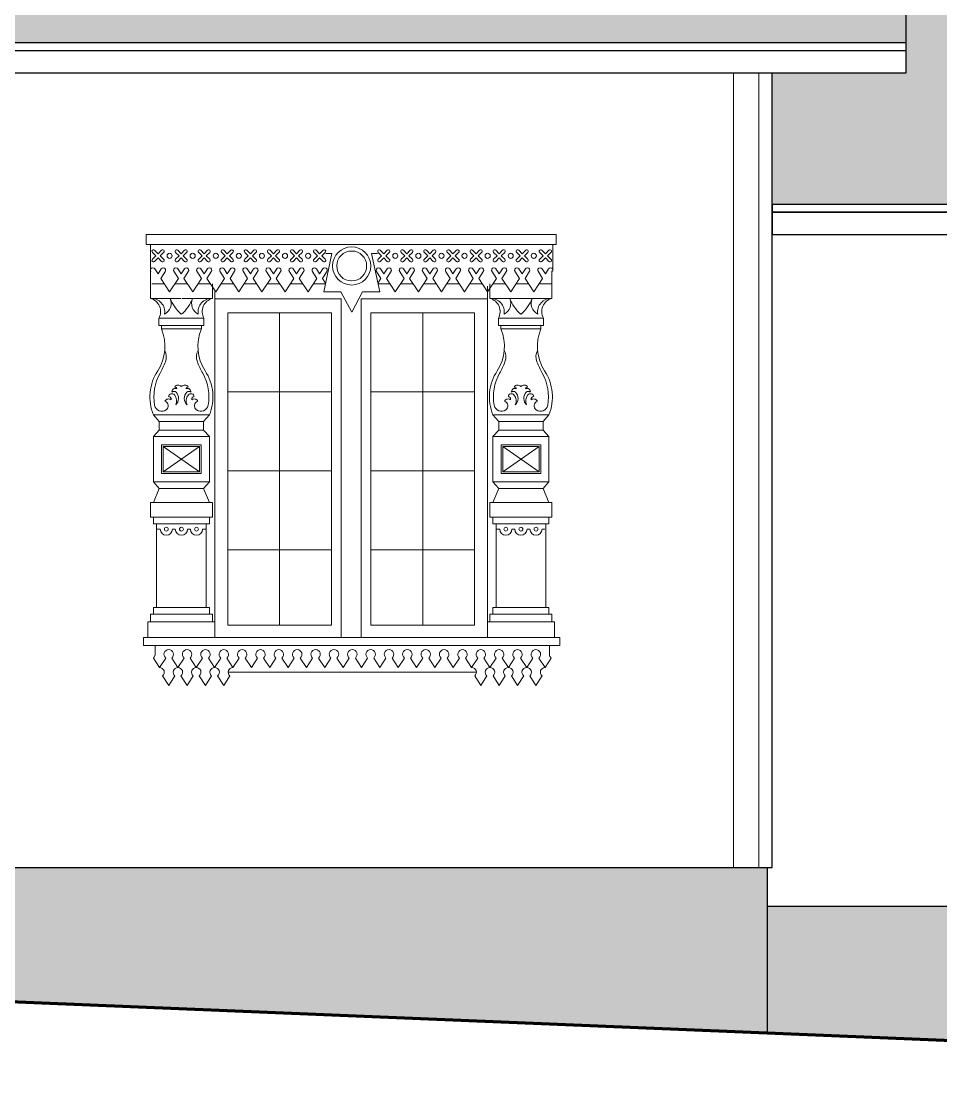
# Model space of a CAD drawing. Header units: millimetres. Extents: x 159 to 5807, y 71 to 6378.
# Drawn here: x 1980 to 2529, y 4412 to 5050 of the extents above; entities that cross this region are included whole.
import ezdxf

# ---------------------------------------------------------------- set-up
doc = ezdxf.new("R2010")
doc.units = ezdxf.units.MM
for name, color, linetype, lineweight in [('fasad', 251, 'Continuous', 15), ('hatch2', 253, 'Continuous', 0), ('wall', 5, 'Continuous', 50)]:
    doc.layers.add(name, color=color, linetype=linetype, lineweight=lineweight)

msp = doc.modelspace()

# ---------------------------------------------------------------- hatches: boundary and pattern name
at = {"layer": 'hatch2'}
h = msp.add_hatch(dxfattribs=at)
h.set_pattern_fill('AR-RSHKE', color=256, scale=0.08, style=0)
h.set_pattern_definition([(0, (-147951.478, -40503.157), (51.816, 24.384), [12.192, -10.16, 14.224, -6.096, 18.288, -8.128]), (0, (-147939.286, -40502.141), (51.816, 24.384), [10.16, -38.608, 8.128, -12.192]), (0, (-147914.902, -40504.681), (51.816, 24.384), [6.096, -62.992]), (90, (-147951.478, -40503.157), (-17.272, 24.384), [23.368, -74.168]), (90, (-147939.286, -40503.157), (-17.272, 24.384), [22.86, -74.676]), (90, (-147929.126, -40503.157), (-17.272, 24.384), [21.336, -76.2]), (90, (-147914.902, -40504.681), (-17.272, 24.384), [23.368, -74.168]), (90, (-147908.806, -40504.681), (-17.272, 24.384), [23.368, -74.168]), (90, (-147890.518, -40503.157), (-17.272, 24.384), [22.352, -75.184])])
h.paths.add_polyline_path([(688.1861, 5057.107), (656.0447, 5057.107), (656.0447, 4850.2412), (768.1861, 4850.2412), (768.1861, 4864.3397), (688.1861, 4864.3397), (688.1861, 4877.6013), (688.1861, 4882.2664)])
h.paths.add_polyline_path([(1331.6861, 5018.8598), (1251.6861, 5018.8598), (1251.6861, 5032.1215), (1251.6861, 5036.7865), (1251.6861, 5320.9587), (1098.1861, 5320.9587), (1098.1861, 5272.2408), (1024.9628, 5178.9512), (921.4094, 5178.9512), (848.1861, 5272.2408), (848.1861, 5320.9587), (688.1861, 5320.9587), (688.1861, 4882.2664), (1368.7221, 4882.2664), (1368.7221, 4948.0853), (1331.6861, 4948.0853)])
h.paths.add_polyline_path([(2508.1861, 5647.1524), (2008.1861, 5647.1524, -0.54852633), (1808.1861, 5647.1524), (1251.6861, 5647.1524), (1251.6861, 5219.5974), (2508.1861, 5219.5974)])
h.paths.add_polyline_path([(2508.1861, 5201.6707), (2428.1861, 5201.6707), (2428.1861, 5102.7507), (1331.6861, 5102.7507), (1331.6861, 5036.7865), (2508.1861, 5036.7865)])
h.paths.add_polyline_path([(1331.6861, 5201.6707), (1251.6861, 5201.6707), (1251.6861, 5036.7865), (1331.6861, 5036.7865)], flags=17)
h.paths.add_polyline_path([(2718.1593, 5402.3397), (2508.1861, 5402.3397), (2508.1861, 5018.8598), (2428.1861, 5018.8598), (2428.1861, 4940.1931), (2907.181, 4940.1931)])
h = msp.add_hatch(dxfattribs=at)
h.set_pattern_fill('GRAVEL', color=256, scale=3, style=0)
h.set_pattern_definition([(228.0128, (-147896.614, -40426.9574), (-609.60051798, -685.80084269), [10.25163, -1014.915]), (184.9697, (-147903.472, -40434.5774), (914.401479185, 76.19946226), [17.59215, -1741.62]), (132.5104, (-147920.998, -40436.1014), (761.99944555, -838.20081877), [12.40446, -1228.041]), (267.2737, (-147950.716, -40455.1514), (76.199669125, 1523.9995096), [16.02015, -1585.992]), (292.8337, (-147951.478, -40471.1534), (-381.001081665, 914.4005199), [15.70902, -1555.194]), (357.2737, (-147945.382, -40485.6314), (-1523.9995096, 76.199669125), [16.02015, -1585.992]), (37.6942, (-147929.38, -40486.3934), (-990.600625837, -761.99932071), [21.18582, -2097.393]), (72.2553, (-147912.616, -40473.4394), (533.401066964, 1676.40048618), [20.0016, -1980.159]), (121.4296, (-147906.52, -40454.3894), (-609.60015706, 990.5988348), [16.07439, -1591.365]), (175.2364, (-147914.902, -40440.6734), (838.1993416, -76.19928488), [18.35139, -899.217]), (222.3974, (-147933.19, -40439.1494), (-914.400027517, -838.19890952), [23.73234, -2349.504]), (138.8141, (-147875.278, -40455.9134), (-533.39966023, 457.1992967), [8.10015, -801.918]), (171.4692, (-147881.374, -40450.5794), (990.59848787, -152.400384), [15.41046, -1525.638]), (225, (-147896.614, -40448.293), (-2e-14, -76.199948), [10.77627, -96.9867]), (203.1986, (-147901.948, -40439.149), (381.00128477, 152.4006682), [5.80323, -574.518]), (291.8014, (-147907.282, -40441.435), (-76.2000535, 228.6001473), [8.20698, -402.144]), (30.9638, (-147904.234, -40449.055), (228.5997586, 152.4001188), [13.3296, -430.989]), (161.5651, (-147892.804, -40442.197), (152.4000695, -76.1998867), [9.63861, -231.327]), (16.3895, (-147951.478, -40441.4354), (762.00042042, 228.5995245), [13.50264, -1336.764]), (70.3462, (-147938.524, -40437.6254), (-304.79915066, -838.19881466), [11.32797, -1121.466]), (293.1986, (-147892.804, -40426.957), (-152.4006682, 381.00128477), [11.6064, -568.716]), (343.6105, (-147888.232, -40437.6254), (-762.00042042, 228.5995245), [13.50264, -1336.764]), (339.444, (-147951.478, -40488.679), (-381.00047293, 152.3998151), [13.02105, -638.031]), (294.7751, (-147939.286, -40493.2514), (-380.9991121, 838.19961078), [10.91016, -1080.108]), (66.8014, (-147892.042, -40503.157), (152.4006682, 381.00128477), [11.6064, -568.716]), (17.354, (-147887.47, -40492.4894), (-990.60005346, -304.79954027), [12.77349, -1264.572]), (69.444, (-147929.38, -40503.157), (-152.3998151, -381.00047293), [6.51054, -644.544]), (101.3099, (-147896.614, -40503.157), (-76.1996239, 304.7990238), [3.88545, -384.66]), (165.9638, (-147897.376, -40499.347), (228.6001606, -76.1998681), [15.70902, -298.4715]), (186.009, (-147912.616, -40495.5374), (761.99887633, 76.19982206), [14.55801, -1441.242]), (303.6901, (-147904.234, -40455.913), (-76.200026, 152.399853), [10.98972, -263.7534]), (353.1572, (-147898.138, -40465.0574), (1295.4005357, -152.40068255), [19.18671, -1899.48]), (60.9454, (-147879.088, -40467.3434), (-304.79929097, -533.39872833), [7.84524, -776.682]), (90, (-147875.28, -40460.485), (-76.2, 76.2), [4.572, -71.628]), (120.2564, (-147914.14, -40493.2514), (304.799354, -533.39973097), [10.58601, -1048.017]), (48.0128, (-147919.474, -40484.1074), (609.60051798, 685.80084269), [20.50329, -1004.664]), (0, (-147905.76, -40468.87), (76.2, 76.2), [19.812, -56.388]), (325.3048, (-147885.946, -40468.8674), (-761.99867973, 533.40005071), [12.0483, -1192.779]), (254.0546, (-147876.04, -40475.725), (-76.2001944, -304.8007261), [11.09487, -543.651]), (207.646, (-147879.088, -40486.3934), (-1447.79949147, -762.00047924), [18.06435, -1788.375]), (175.4261, (-147895.09, -40494.7754), (-990.60022814, 76.199631337), [19.11087, -1891.974]), (175.4261, (-147895.09, -40494.7754), (-990.60022814, 76.199631337), [19.11087, -1891.974])])
h.paths.add_polyline_path([(3098.1861, 4521.3397), (2878.1861, 4521.3397), (2878.1861, 4426.8584), (3098.1861, 4417.7371)])
h.paths.add_polyline_path([(2878.1861, 4521.3397), (2611.1861, 4521.3397), (2611.1861, 4437.9283), (2878.1861, 4426.8584)])
h.paths.add_polyline_path([(2611.1861, 4521.3397), (2425.1861, 4521.3397), (2425.1861, 4445.6399), (2611.1861, 4437.9283)])
h.paths.add_polyline_path([(2425.1861, 4544.3397), (808.1861, 4544.3397), (808.1861, 4512.6813), (2425.1861, 4445.6399)])
h.paths.add_polyline_path([(808.1861, 4544.3397), (768.1861, 4544.3397), (768.1861, 4514.3397), (808.1861, 4512.6813)])

# ---------------------------------------------------------------- linework, layer by layer
at = {"layer": 'fasad'}
for p, q in [((2405.0365, 4544.3397), (2405.0365, 5018.8598)), ((2420.2034, 4544.3397), (2420.2034, 5018.8598)), ((2428.1861, 4922.2664), (3208.1861, 4922.2664)), ((2057.0351, 4900.9985), (2057.0351, 4916.334)), ((2297.3644, 4900.9985), (2297.3644, 4916.334)), ((2061.5931, 4898.8474), (2059.6425, 4901.8649)), ((2061.5931, 4898.8474), (2063.5436, 4901.8649)), ((2063.2421, 4896.0772), (2065.9696, 4900.2967)), ((2073.7263, 4896.0772), (2070.9988, 4900.2967)), ((2075.3753, 4898.8474), (2073.4248, 4901.8649)), ((2075.3753, 4898.8474), (2077.3258, 4901.8649)), ((2077.0244, 4896.0772), (2079.7519, 4900.2967)), ((2087.5086, 4896.0772), (2084.7811, 4900.2967)), ((2089.1576, 4898.8474), (2087.2071, 4901.8649)), ((2089.1576, 4898.8474), (2091.1081, 4901.8649)), ((2090.8066, 4896.0772), (2093.5341, 4900.2967)), ((2101.2909, 4896.0772), (2098.5634, 4900.2967)), ((2102.9399, 4898.8474), (2100.9894, 4901.8649)), ((2102.9399, 4898.8474), (2104.8904, 4901.8649)), ((2104.5889, 4896.0772), (2107.3164, 4900.2967)), ((2115.0731, 4896.0772), (2112.3456, 4900.2967)), ((2116.7222, 4898.8474), (2114.7717, 4901.8649)), ((2116.7222, 4898.8474), (2118.6727, 4901.8649)), ((2118.3712, 4896.0772), (2121.0987, 4900.2967)), ((2128.8554, 4896.0772), (2126.1279, 4900.2967)), ((2130.5045, 4898.8474), (2128.5539, 4901.8649)), ((2130.5045, 4898.8474), (2132.455, 4901.8649)), ((2132.1535, 4896.0772), (2134.881, 4900.2967)), ((2142.6377, 4896.0772), (2139.9102, 4900.2967)), ((2144.2867, 4898.8474), (2142.3362, 4901.8649)), ((2144.2867, 4898.8474), (2146.2372, 4901.8649)), ((2145.9358, 4896.0772), (2148.6633, 4900.2967)), ((2156.42, 4896.0772), (2153.6925, 4900.2967)), ((2158.069, 4898.8474), (2156.1185, 4901.8649)), ((2158.069, 4898.8474), (2160.0195, 4901.8649)), ((2159.718, 4896.0772), (2162.3391, 4900.132)), ((2194.6814, 4896.0772), (2192.0603, 4900.132)), ((2196.3304, 4898.8474), (2194.3799, 4901.8649)), ((2196.3304, 4898.8474), (2198.2809, 4901.8649)), ((2197.9795, 4896.0772), (2200.707, 4900.2967)), ((2208.4637, 4896.0772), (2205.7362, 4900.2967)), ((2210.1127, 4898.8474), (2208.1622, 4901.8649)), ((2210.1127, 4898.8474), (2212.0632, 4901.8649)), ((2211.7617, 4896.0772), (2214.4892, 4900.2967)), ((2222.2459, 4896.0772), (2219.5184, 4900.2967)), ((2223.895, 4898.8474), (2221.9445, 4901.8649)), ((2223.895, 4898.8474), (2225.8455, 4901.8649)), ((2225.544, 4896.0772), (2228.2715, 4900.2967)), ((2236.0282, 4896.0772), (2233.3007, 4900.2967)), ((2237.6773, 4898.8474), (2235.7268, 4901.8649)), ((2237.6773, 4898.8474), (2239.6278, 4901.8649)), ((2239.3263, 4896.0772), (2242.0538, 4900.2967)), ((2249.8105, 4896.0772), (2247.083, 4900.2967)), ((2251.4595, 4898.8474), (2249.509, 4901.8649)), ((2251.4595, 4898.8474), (2253.41, 4901.8649)), ((2253.1086, 4896.0772), (2255.8361, 4900.2967)), ((2263.5928, 4896.0772), (2260.8653, 4900.2967)), ((2265.2418, 4898.8474), (2263.2913, 4901.8649)), ((2265.2418, 4898.8474), (2267.1923, 4901.8649)), ((2266.8909, 4896.0772), (2269.6184, 4900.2967)), ((2277.3751, 4896.0772), (2274.6476, 4900.2967)), ((2279.0241, 4898.8474), (2277.0736, 4901.8649)), ((2279.0241, 4898.8474), (2280.9746, 4901.8649)), ((2280.6731, 4896.0772), (2283.4006, 4900.2967)), ((2291.1573, 4896.0772), (2288.4298, 4900.2967)), ((2292.8064, 4898.8474), (2290.8559, 4901.8649)), ((2292.8064, 4898.8474), (2294.7569, 4901.8649)), ((2068.4842, 4887.9676), (2063.2421, 4896.0772)), ((2068.4842, 4887.9676), (2073.7263, 4896.0772)), ((2082.2665, 4887.9676), (2077.0244, 4896.0772)), ((2082.2665, 4887.9676), (2087.5086, 4896.0772)), ((2096.0488, 4887.9676), (2090.8066, 4896.0772)), ((2096.0488, 4887.9676), (2101.2909, 4896.0772)), ((2109.831, 4887.9676), (2104.5889, 4896.0772)), ((2109.831, 4887.9676), (2115.0731, 4896.0772)), ((2123.6133, 4887.9676), (2118.3712, 4896.0772)), ((2123.6133, 4887.9676), (2128.8554, 4896.0772)), ((2137.3956, 4887.9676), (2132.1535, 4896.0772)), ((2137.3956, 4887.9676), (2142.6377, 4896.0772)), ((2151.1779, 4887.9676), (2145.9358, 4896.0772)), ((2151.1779, 4887.9676), (2156.42, 4896.0772)), ((2161.5645, 4893.2208), (2159.718, 4896.0772)), ((2192.835, 4893.2208), (2194.6814, 4896.0772)), ((2203.2216, 4887.9676), (2197.9795, 4896.0772)), ((2203.2216, 4887.9676), (2208.4637, 4896.0772)), ((2217.0038, 4887.9676), (2211.7617, 4896.0772)), ((2217.0038, 4887.9676), (2222.2459, 4896.0772)), ((2230.7861, 4887.9676), (2225.544, 4896.0772)), ((2230.7861, 4887.9676), (2236.0282, 4896.0772)), ((2244.5684, 4887.9676), (2239.3263, 4896.0772)), ((2244.5684, 4887.9676), (2249.8105, 4896.0772)), ((2258.3507, 4887.9676), (2253.1086, 4896.0772)), ((2258.3507, 4887.9676), (2263.5928, 4896.0772)), ((2272.133, 4887.9676), (2266.8909, 4896.0772)), ((2272.133, 4887.9676), (2277.3751, 4896.0772)), ((2285.9152, 4887.9676), (2280.6731, 4896.0772)), ((2285.9152, 4887.9676), (2291.1573, 4896.0772)), ((2095.5863, 4883.8388), (2171.0041, 4883.8388)), ((2171.0041, 4681.7654), (2171.0041, 4883.8388)), ((2182.7682, 4883.8388), (2258.1861, 4883.8388)), ((2182.7682, 4681.7654), (2182.7682, 4883.8388)), ((2103.163, 4875.4676), (2165.122, 4875.4676)), ((2134.1425, 4875.4676), (2134.1425, 4689.0124)), ((2165.122, 4689.0124), (2165.122, 4875.4676)), ((2188.6503, 4875.4676), (2250.6094, 4875.4676)), ((2188.6503, 4689.0124), (2188.6503, 4875.4676)), ((2219.6298, 4875.4676), (2219.6298, 4689.0124)), ((2103.163, 4828.2941), (2165.122, 4828.2941)), ((2188.6503, 4828.2941), (2250.6094, 4828.2941)), ((2064.691, 4795.7399), (2086.3924, 4780.529)), ((2064.691, 4780.529), (2086.3924, 4795.7399)), ((2289.0813, 4795.7399), (2267.3799, 4780.529)), ((2289.0813, 4780.529), (2267.3799, 4795.7399)), ((2103.163, 4781.1206), (2165.122, 4781.1206)), ((2188.6503, 4781.1206), (2250.6094, 4781.1206)), ((2060.7007, 4749.5839), (2060.7007, 4699.6248)), ((2090.3828, 4749.5839), (2090.3828, 4699.6248)), ((2263.3896, 4749.5839), (2263.3896, 4699.6248)), ((2293.0716, 4749.5839), (2293.0716, 4699.6248)), ((2062.8989, 4746.3733), (2061.1702, 4746.3733)), ((2071.9037, 4746.3733), (2070.175, 4746.3733)), ((2079.1798, 4746.3733), (2080.9085, 4746.3733)), ((2088.1845, 4746.3733), (2089.9132, 4746.3733)), ((2265.5878, 4746.3733), (2263.8591, 4746.3733)), ((2274.5926, 4746.3733), (2272.8639, 4746.3733)), ((2281.8686, 4746.3733), (2283.5973, 4746.3733)), ((2290.8734, 4746.3733), (2292.6021, 4746.3733)), ((2103.163, 4733.9471), (2165.122, 4733.9471)), ((2188.6503, 4733.9471), (2250.6094, 4733.9471)), ((2103.163, 4689.0124), (2165.122, 4689.0124)), ((2188.6503, 4689.0124), (2250.6094, 4689.0124)), ((2065.9691, 4681.7654), (2287.8032, 4681.7654)), ((2059.8408, 4671.6047), (2059.8408, 4676.894)), ((2295.2956, 4671.6047), (2295.2956, 4676.894)), ((2062.4931, 4663.7561), (2058.8236, 4669.4328)), ((2062.4931, 4663.7561), (2066.1626, 4669.4328)), ((2073.4526, 4663.7561), (2069.7832, 4669.4328)), ((2073.4526, 4663.7561), (2077.1221, 4669.4328)), ((2084.4122, 4663.7561), (2080.7427, 4669.4328)), ((2084.4122, 4663.7561), (2088.0816, 4669.4328)), ((2095.3717, 4663.7561), (2091.7022, 4669.4328)), ((2095.3717, 4663.7561), (2099.0412, 4669.4328)), ((2106.3312, 4663.7561), (2102.6618, 4669.4328)), ((2106.3312, 4663.7561), (2110.0007, 4669.4328)), ((2117.2908, 4663.7561), (2113.6213, 4669.4328)), ((2117.2908, 4663.7561), (2120.9602, 4669.4328)), ((2128.2503, 4663.7561), (2124.5808, 4669.4328)), ((2128.2503, 4663.7561), (2131.9198, 4669.4328)), ((2139.2098, 4663.7561), (2135.5403, 4669.4328)), ((2139.2098, 4663.7561), (2142.8793, 4669.4328)), ((2150.1693, 4663.7561), (2146.4999, 4669.4328)), ((2150.1693, 4663.7561), (2153.8388, 4669.4328)), ((2161.1289, 4663.7561), (2157.4594, 4669.4328)), ((2161.1289, 4663.7561), (2164.7983, 4669.4328)), ((2172.0884, 4663.7561), (2168.4189, 4669.4328)), ((2172.0884, 4663.7561), (2175.7579, 4669.4328)), ((2183.0479, 4663.7561), (2179.3785, 4669.4328)), ((2183.0479, 4663.7561), (2186.7174, 4669.4328)), ((2194.0075, 4663.7561), (2190.338, 4669.4328)), ((2194.0075, 4663.7561), (2190.338, 4669.4328)), ((2194.0075, 4663.7561), (2197.6769, 4669.4328)), ((2194.0075, 4663.7561), (2197.6769, 4669.4328)), ((2204.967, 4663.7561), (2201.2975, 4669.4328)), ((2204.967, 4663.7561), (2208.6365, 4669.4328)), ((2215.9265, 4663.7561), (2212.257, 4669.4328)), ((2215.9265, 4663.7561), (2212.257, 4669.4328)), ((2215.9265, 4663.7561), (2219.596, 4669.4328)), ((2215.9265, 4663.7561), (2219.596, 4669.4328)), ((2226.886, 4663.7561), (2223.2166, 4669.4328)), ((2226.886, 4663.7561), (2230.5555, 4669.4328)), ((2226.886, 4663.7561), (2230.5555, 4669.4328)), ((2237.8456, 4663.7561), (2234.1761, 4669.4328)), ((2237.8456, 4663.7561), (2241.515, 4669.4328)), ((2248.8051, 4663.7561), (2245.1356, 4669.4328)), ((2248.8051, 4663.7561), (2252.4746, 4669.4328)), ((2259.7646, 4663.7561), (2256.0952, 4669.4328)), ((2259.7646, 4663.7561), (2263.4341, 4669.4328)), ((2270.7242, 4663.7561), (2267.0547, 4669.4328)), ((2270.7242, 4663.7561), (2274.3936, 4669.4328)), ((2281.6837, 4663.7561), (2278.0142, 4669.4328)), ((2281.6837, 4663.7561), (2285.3532, 4669.4328)), ((2292.6432, 4663.7561), (2288.9737, 4669.4328)), ((2292.6432, 4663.7561), (2296.3127, 4669.4328)), ((2067.9729, 4653.0801), (2064.3034, 4658.7568)), ((2067.9729, 4653.0801), (2071.6424, 4658.7568)), ((2078.9324, 4653.0801), (2075.2629, 4658.7568)), ((2078.9324, 4653.0801), (2082.6019, 4658.7568)), ((2089.8919, 4653.0801), (2086.2225, 4658.7568)), ((2089.8919, 4653.0801), (2093.5614, 4658.7568)), ((2100.8515, 4653.0801), (2097.182, 4658.7568)), ((2100.8515, 4653.0801), (2104.5209, 4658.7568)), ((2103.5038, 4660.9287), (2251.6325, 4660.9287)), ((2254.2849, 4653.0801), (2250.6154, 4658.7568)), ((2254.2849, 4653.0801), (2257.9543, 4658.7568)), ((2265.2444, 4653.0801), (2261.5749, 4658.7568)), ((2265.2444, 4653.0801), (2268.9139, 4658.7568)), ((2276.2039, 4653.0801), (2272.5344, 4658.7568)), ((2276.2039, 4653.0801), (2279.8734, 4658.7568)), ((2287.1635, 4653.0801), (2283.494, 4658.7568)), ((2287.1635, 4653.0801), (2290.8329, 4658.7568))]:
    msp.add_line(p, q, dxfattribs=at)
at = {"layer": 'fasad', "lineweight": 30}
for p, q in [((2428.1861, 4544.3397), (2428.1861, 5018.8598)), ((768.1861, 4544.3397), (2428.1861, 4544.3397)), ((2425.1861, 4544.3397), (2425.1861, 4445.6399)), ((2425.1861, 4521.3397), (3141.1861, 4521.3397))]:
    msp.add_line(p, q, dxfattribs=at)
msp.add_lwpolyline([(1808.1861, 5647.1524), (1251.6861, 5647.1524), (1251.6861, 5018.8598), (2508.1861, 5018.8598), (2508.1861, 5647.1524), (2008.1861, 5647.1524)], dxfattribs=at)
for points in [[(1251.6861, 5032.1215), (2508.1861, 5032.1215), (2508.1861, 5036.7865), (1251.6861, 5036.7865)], [(2428.1861, 4935.5281), (3208.1861, 4935.5281), (3208.1861, 4940.1931), (2428.1861, 4940.1931)], [(2428.1861, 4922.2664), (3208.1861, 4922.2664), (3208.1861, 4935.5281), (2428.1861, 4935.5281)]]:
    msp.add_lwpolyline(points, close=True, dxfattribs=at)
at = {"layer": 'fasad'}
for points in [[(1251.6861, 5018.8598), (2508.1861, 5018.8598), (2508.1861, 5032.1215), (1251.6861, 5032.1215)], [(2054.5221, 4922.2664), (2299.1976, 4922.2664), (2299.1976, 4916.334), (2054.5221, 4916.334)], [(2088.802, 4810.607), (2062.2814, 4810.607), (2058.824, 4814.5423), (2092.2594, 4814.5423)], [(2264.9703, 4810.607), (2291.4909, 4810.607), (2294.9483, 4814.5423), (2261.5129, 4814.5423)], [(2088.802, 4805.5423), (2062.2814, 4805.5423), (2058.824, 4801.6069), (2092.2594, 4801.6069)], [(2062.2814, 4805.5423), (2088.802, 4805.5423), (2088.802, 4810.607), (2062.2814, 4810.607)], [(2264.9703, 4805.5423), (2291.4909, 4805.5423), (2294.9483, 4801.6069), (2261.5129, 4801.6069)], [(2291.4909, 4805.5423), (2264.9703, 4805.5423), (2264.9703, 4810.607), (2291.4909, 4810.607)], [(2058.824, 4774.662), (2092.2594, 4774.662), (2092.2594, 4801.6069), (2058.824, 4801.6069)], [(2294.9483, 4774.662), (2261.5129, 4774.662), (2261.5129, 4801.6069), (2294.9483, 4801.6069)], [(2063.6713, 4779.5093), (2087.4121, 4779.5093), (2087.4121, 4796.7596), (2063.6713, 4796.7596)], [(2064.691, 4780.529), (2086.3924, 4780.529), (2086.3924, 4795.7399), (2064.691, 4795.7399)], [(2290.101, 4779.5093), (2266.3602, 4779.5093), (2266.3602, 4796.7596), (2290.101, 4796.7596)], [(2289.0813, 4780.529), (2267.3799, 4780.529), (2267.3799, 4795.7399), (2289.0813, 4795.7399)], [(2088.802, 4770.7266), (2062.2814, 4770.7266), (2058.824, 4774.662), (2092.2594, 4774.662)], [(2264.9703, 4770.7266), (2291.4909, 4770.7266), (2294.9483, 4774.662), (2261.5129, 4774.662)], [(2088.802, 4770.7266), (2062.2814, 4770.7266), (2058.824, 4762.2115), (2092.2594, 4762.2115)], [(2264.9703, 4770.7266), (2291.4909, 4770.7266), (2294.9483, 4762.2115), (2261.5129, 4762.2115)], [(2094.014, 4762.2115), (2057.0694, 4762.2115), (2057.0694, 4753.5193), (2094.014, 4753.5193)], [(2259.7583, 4762.2115), (2296.7029, 4762.2115), (2296.7029, 4753.5193), (2259.7583, 4753.5193)], [(2092.2594, 4753.5193), (2058.824, 4753.5193), (2058.824, 4749.5839), (2092.2594, 4749.5839)], [(2261.5129, 4753.5193), (2294.9483, 4753.5193), (2294.9483, 4749.5839), (2261.5129, 4749.5839)], [(2092.2594, 4695.6895), (2058.824, 4695.6895), (2058.824, 4699.6248), (2092.2594, 4699.6248)], [(2261.5129, 4695.6895), (2294.9483, 4695.6895), (2294.9483, 4699.6248), (2261.5129, 4699.6248)], [(2095.5863, 4681.7654), (2055.4972, 4681.7654), (2055.4972, 4691.0578), (2095.5863, 4691.0578)], [(2094.014, 4691.0578), (2057.0694, 4691.0578), (2057.0694, 4695.6895), (2094.014, 4695.6895)], [(2258.1861, 4681.7654), (2298.2751, 4681.7654), (2298.2751, 4691.0578), (2258.1861, 4691.0578)], [(2259.7583, 4691.0578), (2296.7029, 4691.0578), (2296.7029, 4695.6895), (2259.7583, 4695.6895)], [(2052.9373, 4681.7654), (2301.4621, 4681.7654), (2301.4621, 4676.894), (2052.9373, 4676.894)]]:
    msp.add_lwpolyline(points, close=True, dxfattribs=at)
for points in [[(2064.888, 4907.5013), (2064.888, 4907.5013), (2062.8487, 4909.5406), (2064.888, 4911.5799, 1.13864319), (2063.6324, 4912.8356), (2061.5931, 4910.7963), (2059.5538, 4912.8356, 1.13864319), (2058.2981, 4911.5799), (2060.3374, 4909.5406), (2058.2981, 4907.5013), (2058.2981, 4907.5013, 1.13864319), (2059.5538, 4906.2457), (2061.5931, 4908.285), (2063.6324, 4906.2457, 1.13864319)], [(2078.6703, 4907.5013), (2078.6703, 4907.5013), (2076.631, 4909.5406), (2078.6703, 4911.5799, 1.13864319), (2077.4146, 4912.8356), (2075.3753, 4910.7963), (2073.336, 4912.8356, 1.13864319), (2072.0804, 4911.5799), (2074.1197, 4909.5406), (2072.0804, 4907.5013), (2072.0804, 4907.5013, 1.13864319), (2073.336, 4906.2457), (2075.3753, 4908.285), (2077.4146, 4906.2457, 1.13864319)], [(2092.4526, 4907.5013), (2092.4526, 4907.5013), (2090.4133, 4909.5406), (2092.4526, 4911.5799, 1.13864319), (2091.1969, 4912.8356), (2089.1576, 4910.7963), (2087.1183, 4912.8356, 1.13864319), (2085.8626, 4911.5799), (2087.9019, 4909.5406), (2085.8626, 4907.5013), (2085.8626, 4907.5013, 1.13864319), (2087.1183, 4906.2457), (2089.1576, 4908.285), (2091.1969, 4906.2457, 1.13864319)], [(2106.2349, 4907.5013), (2106.2349, 4907.5013), (2104.1956, 4909.5406), (2106.2349, 4911.5799, 1.13864319), (2104.9792, 4912.8356), (2102.9399, 4910.7963), (2100.9006, 4912.8356, 1.13864319), (2099.6449, 4911.5799), (2101.6842, 4909.5406), (2099.6449, 4907.5013), (2099.6449, 4907.5013, 1.13864319), (2100.9006, 4906.2457), (2102.9399, 4908.285), (2104.9792, 4906.2457, 1.13864319)], [(2120.0171, 4907.5013), (2120.0171, 4907.5013), (2117.9779, 4909.5406), (2120.0171, 4911.5799, 1.13864319), (2118.7615, 4912.8356), (2116.7222, 4910.7963), (2114.6829, 4912.8356, 1.13864319), (2113.4272, 4911.5799), (2115.4665, 4909.5406), (2113.4272, 4907.5013), (2113.4272, 4907.5013, 1.13864319), (2114.6829, 4906.2457), (2116.7222, 4908.285), (2118.7615, 4906.2457, 1.13864319)], [(2133.7994, 4907.5013), (2133.7994, 4907.5013), (2131.7601, 4909.5406), (2133.7994, 4911.5799, 1.13864319), (2132.5437, 4912.8356), (2130.5045, 4910.7963), (2128.4652, 4912.8356, 1.13864319), (2127.2095, 4911.5799), (2129.2488, 4909.5406), (2127.2095, 4907.5013), (2127.2095, 4907.5013, 1.13864319), (2128.4652, 4906.2457), (2130.5045, 4908.285), (2132.5437, 4906.2457, 1.13864319)], [(2147.5817, 4907.5013), (2147.5817, 4907.5013), (2145.5424, 4909.5406), (2147.5817, 4911.5799, 1.13864319), (2146.326, 4912.8356), (2144.2867, 4910.7963), (2142.2474, 4912.8356, 1.13864319), (2140.9918, 4911.5799), (2143.0311, 4909.5406), (2140.9918, 4907.5013), (2140.9918, 4907.5013, 1.13864319), (2142.2474, 4906.2457), (2144.2867, 4908.285), (2146.326, 4906.2457, 1.13864319)], [(2161.364, 4907.5013), (2161.364, 4907.5013), (2159.3247, 4909.5406), (2161.364, 4911.5799, 1.13864319), (2160.1083, 4912.8356), (2158.069, 4910.7963), (2156.0297, 4912.8356, 1.13864319), (2154.774, 4911.5799), (2156.8133, 4909.5406), (2154.774, 4907.5013), (2154.774, 4907.5013, 1.13864319), (2156.0297, 4906.2457), (2158.069, 4908.285), (2160.1083, 4906.2457, 1.13864319)], [(2193.0354, 4907.5013), (2193.0354, 4907.5013), (2195.0747, 4909.5406), (2193.0354, 4911.5799, -1.13864319), (2194.2911, 4912.8356), (2196.3304, 4910.7963), (2198.3697, 4912.8356, -1.13864319), (2199.6254, 4911.5799), (2197.5861, 4909.5406), (2199.6254, 4907.5013), (2199.6254, 4907.5013, -1.13864319), (2198.3697, 4906.2457), (2196.3304, 4908.285), (2194.2911, 4906.2457, -1.13864319)], [(2206.8177, 4907.5013), (2206.8177, 4907.5013), (2208.857, 4909.5406), (2206.8177, 4911.5799, -1.13864319), (2208.0734, 4912.8356), (2210.1127, 4910.7963), (2212.152, 4912.8356, -1.13864319), (2213.4077, 4911.5799), (2211.3684, 4909.5406), (2213.4077, 4907.5013), (2213.4077, 4907.5013, -1.13864319), (2212.152, 4906.2457), (2210.1127, 4908.285), (2208.0734, 4906.2457, -1.13864319)], [(2220.6, 4907.5013), (2220.6, 4907.5013), (2222.6393, 4909.5406), (2220.6, 4911.5799, -1.13864319), (2221.8557, 4912.8356), (2223.895, 4910.7963), (2225.9343, 4912.8356, -1.13864319), (2227.19, 4911.5799), (2225.1507, 4909.5406), (2227.19, 4907.5013), (2227.19, 4907.5013, -1.13864319), (2225.9343, 4906.2457), (2223.895, 4908.285), (2221.8557, 4906.2457, -1.13864319)], [(2234.3823, 4907.5013), (2234.3823, 4907.5013), (2236.4216, 4909.5406), (2234.3823, 4911.5799, -1.13864319), (2235.638, 4912.8356), (2237.6773, 4910.7963), (2239.7166, 4912.8356, -1.13864319), (2240.9722, 4911.5799), (2238.9329, 4909.5406), (2240.9722, 4907.5013), (2240.9722, 4907.5013, -1.13864319), (2239.7166, 4906.2457), (2237.6773, 4908.285), (2235.638, 4906.2457, -1.13864319)], [(2248.1646, 4907.5013), (2248.1646, 4907.5013), (2250.2039, 4909.5406), (2248.1646, 4911.5799, -1.13864319), (2249.4202, 4912.8356), (2251.4595, 4910.7963), (2253.4988, 4912.8356, -1.13864319), (2254.7545, 4911.5799), (2252.7152, 4909.5406), (2254.7545, 4907.5013), (2254.7545, 4907.5013, -1.13864319), (2253.4988, 4906.2457), (2251.4595, 4908.285), (2249.4202, 4906.2457, -1.13864319)], [(2261.9468, 4907.5013), (2261.9468, 4907.5013), (2263.9861, 4909.5406), (2261.9468, 4911.5799, -1.13864319), (2263.2025, 4912.8356), (2265.2418, 4910.7963), (2267.2811, 4912.8356, -1.13864319), (2268.5368, 4911.5799), (2266.4975, 4909.5406), (2268.5368, 4907.5013), (2268.5368, 4907.5013, -1.13864319), (2267.2811, 4906.2457), (2265.2418, 4908.285), (2263.2025, 4906.2457, -1.13864319)], [(2275.7291, 4907.5013), (2275.7291, 4907.5013), (2277.7684, 4909.5406), (2275.7291, 4911.5799, -1.13864319), (2276.9848, 4912.8356), (2279.0241, 4910.7963), (2281.0634, 4912.8356, -1.13864319), (2282.3191, 4911.5799), (2280.2798, 4909.5406), (2282.3191, 4907.5013), (2282.3191, 4907.5013, -1.13864319), (2281.0634, 4906.2457), (2279.0241, 4908.285), (2276.9848, 4906.2457, -1.13864319)], [(2289.5114, 4907.5013), (2289.5114, 4907.5013), (2291.5507, 4909.5406), (2289.5114, 4911.5799, -1.13864319), (2290.7671, 4912.8356), (2292.8064, 4910.7963), (2294.8457, 4912.8356, -1.13864319), (2296.1014, 4911.5799), (2294.0621, 4909.5406), (2296.1014, 4907.5013), (2296.1014, 4907.5013, -1.13864319), (2294.8457, 4906.2457), (2292.8064, 4908.285), (2290.7671, 4906.2457, -1.13864319)]]:
    msp.add_lwpolyline(points, format="xyb", close=True, dxfattribs=at)
for points in [[(2161.858, 4910.8868), (2165.3301, 4910.8868), (2160.482, 4888.1426), (2170.8093, 4888.1426)], [(2183.5901, 4888.1426), (2193.9174, 4888.1426), (2189.0693, 4910.8868), (2192.5414, 4910.8868)], [(2075.2677, 4884.0661), (2057.0694, 4884.0661), (2057.0694, 4900.7428)], [(2277.8775, 4884.0661), (2296.7029, 4884.0661), (2296.7029, 4900.4934)], [(2057.7987, 4892.7583), (2065.3875, 4892.7583)], [(2071.5809, 4892.7583), (2079.1697, 4892.7583)], [(2075.8158, 4884.0661), (2094.014, 4884.0661), (2094.014, 4892.7583)], [(2085.3632, 4892.7583), (2092.952, 4892.7583)], [(2095.5863, 4888.2577), (2095.5863, 4681.7654)], [(2099.1455, 4892.7583), (2106.7343, 4892.7583)], [(2112.9278, 4892.7583), (2120.5166, 4892.7583)], [(2126.7101, 4892.7583), (2134.2988, 4892.7583)], [(2140.4923, 4892.7583), (2148.0811, 4892.7583)], [(2154.2746, 4892.7583), (2161.4659, 4892.7583)], [(2170.8093, 4888.1426), (2177.1997, 4875.8708), (2183.5901, 4888.1426)], [(2200.1248, 4892.7583), (2192.9336, 4892.7583)], [(2213.9071, 4892.7583), (2206.3183, 4892.7583)], [(2227.6894, 4892.7583), (2220.1006, 4892.7583)], [(2241.4717, 4892.7583), (2233.8829, 4892.7583)], [(2255.2539, 4892.7583), (2247.6651, 4892.7583)], [(2258.1861, 4681.7654), (2258.1861, 4891.4806)], [(2278.5837, 4884.0661), (2259.7583, 4884.0661), (2259.7583, 4892.7583)], [(2269.0362, 4892.7583), (2261.4474, 4892.7583)], [(2282.8185, 4892.7583), (2275.2297, 4892.7583)], [(2296.6008, 4892.7583), (2289.012, 4892.7583)], [(2103.163, 4875.4676), (2103.163, 4689.0124)], [(2250.6094, 4689.0124), (2250.6094, 4875.4676)], [(2076.1113, 4867.9238), (2062.0754, 4867.9238), (2062.0754, 4872.3422), (2075.8804, 4872.3422)], [(2074.9722, 4867.9238), (2089.008, 4867.9238), (2089.008, 4872.3422), (2075.2031, 4872.3422)], [(2279.4272, 4867.9238), (2264.7643, 4867.9238), (2264.7643, 4872.3422), (2279.1963, 4872.3422)], [(2277.034, 4867.9238), (2291.6969, 4867.9238), (2291.6969, 4872.3422), (2277.2648, 4872.3422)], [(2076.2187, 4865.8688), (2063.6075, 4865.8688), (2063.6075, 4867.9238), (2076.1113, 4867.9238)], [(2074.8648, 4865.8688), (2087.476, 4865.8688), (2087.476, 4867.9238), (2074.9722, 4867.9238)], [(2279.5346, 4865.8688), (2266.2963, 4865.8688), (2266.2963, 4867.9238), (2279.4272, 4867.9238)], [(2276.9266, 4865.8688), (2290.1649, 4865.8688), (2290.1649, 4867.9238), (2277.034, 4867.9238)]]:
    msp.add_lwpolyline(points, dxfattribs=at)
for centre, radius in [((2177.1997, 4903.4933), 11.3962), ((2068.4842, 4909.5406), 1.5391), ((2082.2665, 4909.5406), 1.5391), ((2096.0488, 4909.5406), 1.5391), ((2109.831, 4909.5406), 1.5391), ((2123.6133, 4909.5406), 1.5391), ((2137.3956, 4909.5406), 1.5391), ((2151.1779, 4909.5406), 1.5391), ((2177.1997, 4903.4933), 8.9282), ((2203.2216, 4909.5406), 1.5391), ((2217.0038, 4909.5406), 1.5391), ((2230.7861, 4909.5406), 1.5391), ((2244.5684, 4909.5406), 1.5391), ((2258.3507, 4909.5406), 1.5391), ((2272.133, 4909.5406), 1.5391), ((2285.9152, 4909.5406), 1.5391), ((2066.537, 4746.3733), 1.1686), ((2075.5417, 4746.3733), 1.1686), ((2084.5465, 4746.3733), 1.1686), ((2269.2258, 4746.3733), 1.1686), ((2278.2306, 4746.3733), 1.1686), ((2287.2354, 4746.3733), 1.1686)]:
    msp.add_circle(centre, radius, dxfattribs=at)
for centre, radius, start, end in [((2058.4828, 4900.9985), 1.4477, 28.9956948, 216.7620663), ((2064.7034, 4900.9985), 1.4477, 323.2379337, 151.0043052), ((2072.265, 4900.9985), 1.4477, 28.9956948, 216.7620663), ((2078.4856, 4900.9985), 1.4477, 323.2379337, 151.0043052), ((2086.0473, 4900.9985), 1.4477, 28.9956948, 216.7620663), ((2092.2679, 4900.9985), 1.4477, 323.2379337, 151.0043052), ((2099.8296, 4900.9985), 1.4477, 28.9956948, 216.7620663), ((2106.0502, 4900.9985), 1.4477, 323.2379337, 151.0043052), ((2113.6119, 4900.9985), 1.4477, 28.9956948, 216.7620663), ((2119.8325, 4900.9985), 1.4477, 323.2379337, 151.0043052), ((2127.3942, 4900.9985), 1.4477, 28.9956948, 216.7620663), ((2133.6147, 4900.9985), 1.4477, 323.2379337, 151.0043052), ((2141.1764, 4900.9985), 1.4477, 28.9956948, 216.7620663), ((2147.397, 4900.9985), 1.4477, 323.2379337, 151.0043052), ((2154.9587, 4900.9985), 1.4477, 28.9956948, 216.7620663), ((2161.1793, 4900.9985), 1.4477, 323.2379337, 151.0043052), ((2193.2201, 4900.9985), 1.4477, 28.9956948, 216.7620663), ((2199.4407, 4900.9985), 1.4477, 323.2379337, 151.0043052), ((2207.0024, 4900.9985), 1.4477, 28.9956948, 216.7620663), ((2213.223, 4900.9985), 1.4477, 323.2379337, 151.0043052), ((2220.7847, 4900.9985), 1.4477, 28.9956948, 216.7620663), ((2227.0053, 4900.9985), 1.4477, 323.2379337, 151.0043052), ((2234.567, 4900.9985), 1.4477, 28.9956948, 216.7620663), ((2240.7876, 4900.9985), 1.4477, 323.2379337, 151.0043052), ((2248.3492, 4900.9985), 1.4477, 28.9956948, 216.7620663), ((2254.5698, 4900.9985), 1.4477, 323.2379337, 151.0043052), ((2262.1315, 4900.9985), 1.4477, 28.9956948, 216.7620663), ((2268.3521, 4900.9985), 1.4477, 323.2379337, 151.0043052), ((2275.9138, 4900.9985), 1.4477, 28.9956948, 216.7620663), ((2282.1344, 4900.9985), 1.4477, 323.2379337, 151.0043052), ((2289.6961, 4900.9985), 1.4477, 28.9956948, 216.7620663), ((2295.9167, 4900.9985), 1.4477, 323.2379337, 151.0043052), ((2057.6822, 4876.179), 7.9109, 349.7707173, 94.4426322), ((2055.1301, 4876.3073), 7.9975, 330.2776716, 75.9664273), ((2062.3369, 4881.1767), 7.127, 296.0557475, 24.1262338), ((2090.7185, 4892.5449), 23.4529, 201.1938164, 229.2639139), ((2060.3649, 4892.5449), 23.4529, 310.7360861, 338.8061836), ((2088.7466, 4881.1767), 7.127, 155.8737662, 243.9442525), ((2093.4013, 4876.179), 7.9109, 85.5573678, 190.2292827), ((2095.9533, 4876.3073), 7.9975, 104.0335727, 209.7223284), ((2260.3711, 4876.179), 7.9109, 349.7707173, 94.4426322), ((2257.819, 4876.3073), 7.9975, 330.2776716, 75.9664273), ((2265.0257, 4881.1767), 7.127, 296.0557475, 24.1262338), ((2293.4074, 4892.5449), 23.4529, 201.1938164, 229.2639139), ((2263.0538, 4892.5449), 23.4529, 310.7360861, 338.8061836), ((2291.4354, 4881.1767), 7.127, 155.8737662, 243.9442525), ((2296.0901, 4876.179), 7.9109, 85.5573678, 190.2292827), ((2298.6422, 4876.3073), 7.9975, 104.0335727, 209.7223284), ((2293.4074, 4892.5449), 23.4529, 227.0372926, 229.2639139), ((2263.0538, 4892.5449), 23.4529, 310.7360861, 312.9627074), ((2039.0727, 4855.4506), 26.6551, 326.8042031, 23.0075442), ((2112.0107, 4855.4506), 26.6551, 156.9924558, 213.1957969), ((2241.7616, 4855.4506), 26.6551, 326.8042031, 23.0075442), ((2314.6996, 4855.4506), 26.6551, 156.9924558, 213.1957969), ((2058.2655, 4849.2578), 8.2924, 339.2541272, 27.4766958), ((2092.818, 4849.2578), 8.2924, 152.5233042, 200.7458728), ((2260.9543, 4849.2578), 8.2924, 339.2541272, 27.4766958), ((2295.5069, 4849.2578), 8.2924, 152.5233042, 200.7458728), ((2018.7351, 4864.2313), 50.5636, 330.6210778, 339.2541272), ((2132.3483, 4864.2313), 50.5636, 200.7458728, 209.3789222), ((2221.424, 4864.2313), 50.5636, 330.6210778, 339.2541272), ((2335.0372, 4864.2313), 50.5636, 200.7458728, 209.3789222), ((2085.2122, 4825.2626), 28.4827, 146.8042031, 202.1095429), ((2087.7225, 4825.3923), 28.6053, 150.6210778, 190.243385), ((2063.3609, 4825.3923), 28.6053, 349.756615, 29.3789222), ((2065.8712, 4825.2626), 28.4827, 337.8904571, 33.1957969), ((2287.9011, 4825.2626), 28.4827, 146.8042031, 202.1095429), ((2290.4114, 4825.3923), 28.6053, 150.6210778, 190.243385), ((2266.0498, 4825.3923), 28.6053, 349.756615, 29.3789222), ((2268.5601, 4825.2626), 28.4827, 337.8904571, 33.1957969), ((2071.8643, 4828.4632), 1.9702, 63.373667, 191.6338118), ((2073.5914, 4830.0469), 2.3529, 38.9993232, 150.6061403), ((2071.7301, 4830.202), 1.0174, 1.2637975, 100.6931711), ((2077.492, 4830.0469), 2.3529, 29.3938597, 141.0006768), ((2079.3533, 4830.202), 1.0174, 79.3068289, 178.7362025), ((2079.2191, 4828.4632), 1.9702, 348.3661882, 116.626333), ((2274.5532, 4828.4632), 1.9702, 63.373667, 191.6338118), ((2276.2803, 4830.0469), 2.3529, 38.9993232, 150.6061403), ((2274.419, 4830.202), 1.0174, 1.2637975, 100.6931711), ((2280.1809, 4830.0469), 2.3529, 29.3938597, 141.0006768), ((2282.0422, 4830.202), 1.0174, 79.3068289, 178.7362025), ((2281.908, 4828.4632), 1.9702, 348.3661882, 116.626333), ((2067.8952, 4821.6911), 2.4304, 51.8699505, 153.4197139), ((2069.8408, 4825.228), 1.9838, 38.420353, 173.2294805), ((2067.9197, 4823.947), 1.5157, 346.8785432, 91.8473772), ((2071.1569, 4827.0176), 1.6102, 43.7989005, 139.379782), ((2067.4497, 4822.9637), 5.2721, 332.3662161, 41.5524913), ((2068.4518, 4824.4236), 5.3581, 313.2107698, 43.7989005), ((2082.6317, 4824.4236), 5.3581, 136.2010995, 226.7892302), ((2083.6338, 4822.9637), 5.2721, 138.4475087, 207.6337839), ((2079.9266, 4827.0176), 1.6102, 40.620218, 136.2010995), ((2081.2427, 4825.228), 1.9838, 6.7705195, 141.579647), ((2083.1637, 4823.947), 1.5157, 88.1526228, 193.1214568), ((2083.1882, 4821.6911), 2.4304, 26.5802861, 128.1300495), ((2270.5841, 4821.6911), 2.4304, 51.8699505, 153.4197139), ((2272.5297, 4825.228), 1.9838, 38.420353, 173.2294805), ((2270.6086, 4823.947), 1.5157, 346.8785432, 91.8473772), ((2273.8457, 4827.0176), 1.6102, 43.7989005, 139.379782), ((2270.1385, 4822.9637), 5.2721, 332.3662161, 41.5524913), ((2271.1407, 4824.4236), 5.3581, 313.2107698, 43.7989005), ((2285.3205, 4824.4236), 5.3581, 136.2010995, 226.7892302), ((2286.3226, 4822.9637), 5.2721, 138.4475087, 207.6337839), ((2282.6155, 4827.0176), 1.6102, 40.620218, 136.2010995), ((2283.9315, 4825.228), 1.9838, 6.7705195, 141.579647), ((2285.8526, 4823.947), 1.5157, 88.1526228, 193.1214568), ((2285.8771, 4821.6911), 2.4304, 26.5802861, 128.1300495), ((2063.8934, 4821.0861), 4.3903, 190.243385, 305.9595037), ((2064.7121, 4819.9577), 2.9962, 305.9595037, 70.3068627), ((2086.3714, 4819.9577), 2.9962, 109.6931373, 234.0404963), ((2087.19, 4821.0861), 4.3903, 234.0404963, 349.756615), ((2266.5823, 4821.0861), 4.3903, 190.243385, 305.9595037), ((2267.4009, 4819.9577), 2.9962, 305.9595037, 70.3068627), ((2289.0602, 4819.9577), 2.9962, 109.6931373, 234.0404963), ((2289.8789, 4821.0861), 4.3903, 234.0404963, 349.756615), ((2066.537, 4746.3733), 3.638, 180, 0), ((2075.5417, 4746.3733), 3.638, 180, 0), ((2084.5465, 4746.3733), 3.638, 180, 0), ((2269.2258, 4746.3733), 3.638, 180, 0), ((2278.2306, 4746.3733), 3.638, 180, 0), ((2287.2354, 4746.3733), 3.638, 180, 0), ((2057.0134, 4671.6047), 2.8274, 309.8115503, 0), ((2067.9729, 4671.6047), 2.8274, 309.8115503, 230.1884497), ((2078.9324, 4671.6047), 2.8274, 309.8115503, 230.1884497), ((2089.8919, 4671.6047), 2.8274, 309.8115503, 230.1884497), ((2100.8515, 4671.6047), 2.8274, 309.8115503, 230.1884497), ((2111.811, 4671.6047), 2.8274, 309.8115503, 230.1884497), ((2122.7705, 4671.6047), 2.8274, 309.8115503, 230.1884497), ((2133.7301, 4671.6047), 2.8274, 309.8115503, 230.1884497), ((2144.6896, 4671.6047), 2.8274, 309.8115503, 230.1884497), ((2155.6491, 4671.6047), 2.8274, 309.8115503, 230.1884497), ((2166.6086, 4671.6047), 2.8274, 309.8115503, 230.1884497), ((2177.5682, 4671.6047), 2.8274, 309.8115503, 230.1884497), ((2188.5277, 4671.6047), 2.8274, 309.8115503, 230.1884497), ((2199.4872, 4671.6047), 2.8274, 309.8115503, 230.1884497), ((2210.4468, 4671.6047), 2.8274, 309.8115503, 230.1884497), ((2221.4063, 4671.6047), 2.8274, 309.8115503, 230.1884497), ((2232.3658, 4671.6047), 2.8274, 309.8115503, 230.1884497), ((2243.3253, 4671.6047), 2.8274, 309.8115503, 230.1884497), ((2254.2849, 4671.6047), 2.8274, 309.8115503, 230.1884497), ((2265.2444, 4671.6047), 2.8274, 309.8115503, 230.1884497), ((2276.2039, 4671.6047), 2.8274, 309.8115503, 230.1884497), ((2287.1635, 4671.6047), 2.8274, 309.8115503, 230.1884497), ((2298.123, 4671.6047), 2.8274, 180, 230.1884497), ((2062.4931, 4660.9287), 2.8274, 309.8115503, 90), ((2073.4526, 4660.9287), 2.8274, 309.8115503, 230.1884497), ((2084.4122, 4660.9287), 2.8274, 309.8115503, 230.1884497), ((2095.3717, 4660.9287), 2.8274, 309.8115503, 230.1884497), ((2106.3312, 4660.9287), 2.8274, 90, 230.1884497), ((2248.8051, 4660.9287), 2.8274, 309.8115503, 90), ((2259.7646, 4660.9287), 2.8274, 309.8115503, 230.1884497), ((2270.7242, 4660.9287), 2.8274, 309.8115503, 230.1884497), ((2281.6837, 4660.9287), 2.8274, 309.8115503, 230.1884497), ((2292.6432, 4660.9287), 2.8274, 90, 230.1884497)]:
    msp.add_arc(centre, radius, start, end, dxfattribs=at)
at = {"layer": 'wall', "lineweight": 100}
msp.add_line((768.1861, 4514.3397), (3228.3688, 4412.3397), dxfattribs=at)

doc.saveas('drawing.dxf')
